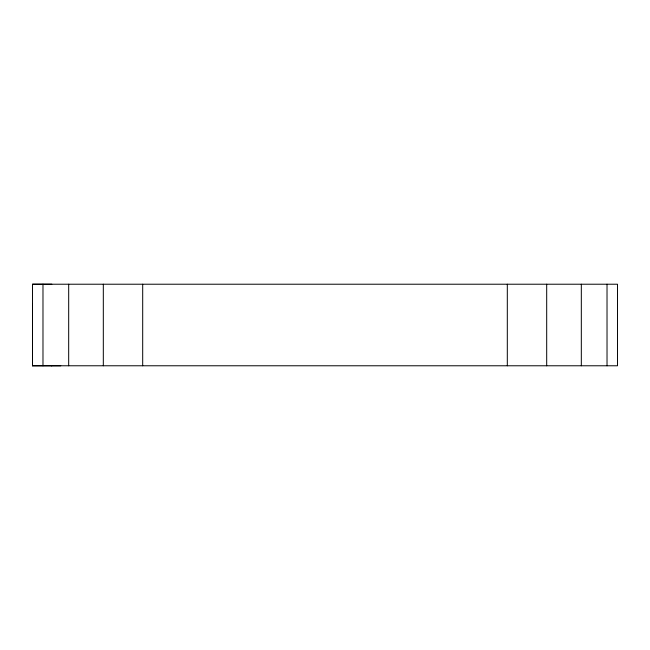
<?xml version="1.0" encoding="UTF-8"?>
<svg xmlns="http://www.w3.org/2000/svg" width="650" height="650" viewBox="0 0 650 650"><rect width="100%" height="100%" fill="white"/><g stroke="black" fill="none" stroke-linecap="round" stroke-linejoin="round"><path stroke-width="0.97" d="M32.508 284.221L617.5 284.221L617.5 365.779L32.5 365.771L32.508 284.221L51.837 284.221M42.981 365.771L42.981 284.221M68.681 365.771L68.689 284.221M103.317 365.771L103.317 284.221M142.691 365.771L142.699 284.221M51.829 365.771L32.5 365.787M51.399 365.771L60.775 365.779M607.019 284.221L607.027 365.779M581.319 284.221L581.319 365.779M546.691 284.221L546.691 365.779M507.309 284.221L507.309 365.779M32.5 303.412L32.5 365.771"/></g></svg>
